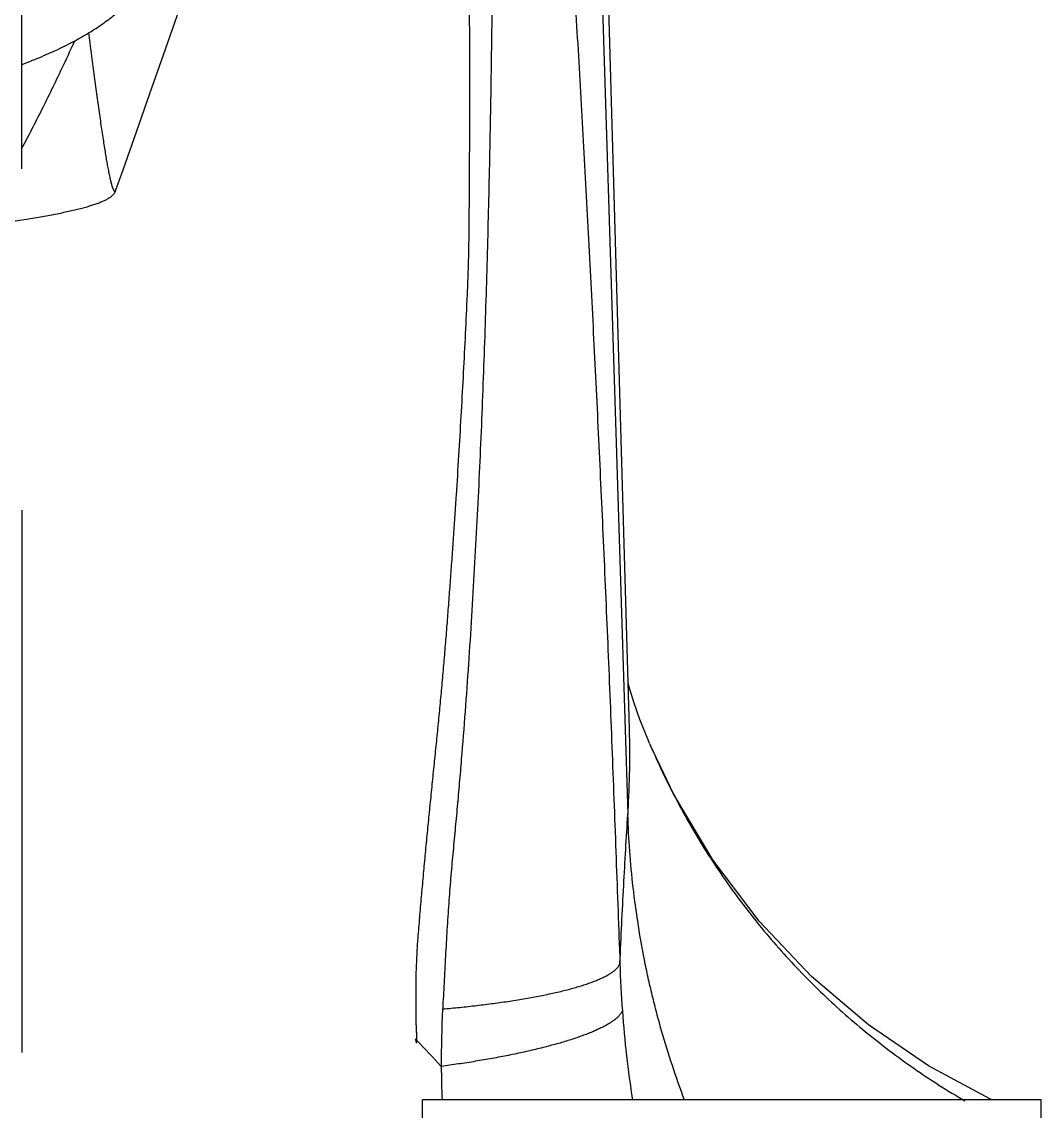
# Model space of a CAD drawing. Header units: millimetres. Extents: x 601 to 1195, y -13 to 407.
# Drawn here: x 1044.39 to 1064.99, y 214.59 to 236.6 of the extents above; entities that cross this region are included whole.
import ezdxf

# ---------------------------------------------------------------- set-up
doc = ezdxf.new("R2010")
doc.units = ezdxf.units.MM
doc.header["$LTSCALE"] = 0.1
doc.layers.add('02___PRT_ALL_AXES', color=7, linetype='Continuous')
doc.layers.add('DEF_LAYER_ASSEM_MEMBER', color=7, linetype='Continuous')

msp = doc.modelspace()

# ---------------------------------------------------------------- linework, layer by layer
at = {"color": 7, "linetype": 'Continuous'}
for p, q in [((1055.396, 260.286), (1056.637, 220.582)), ((1046.292, 233.2), (1046.437, 233.606)), ((1046.28, 233.165), (1046.278, 233.161)), ((1046.28, 233.165), (1046.292, 233.199)), ((1056.67, 222.313), (1056.548, 226.52)), ((1056.883, 222.505), (1056.767, 222.835)), ((1057.047, 222.089), (1056.883, 222.505)), ((1057.078, 222.015), (1057.047, 222.089)), ((1057.078, 222.015), (1057.089, 221.989)), ((1052.358, 217.35), (1052.39, 217.946)), ((1052.39, 217.946), (1052.394, 218.038)), ((1052.374, 216.02), (1052.346, 216.05)), ((1052.491, 191.82), (1052.491, 214.82)), ((1064.991, 214.82), (1052.491, 214.82)), ((1064.991, 191.82), (1064.991, 214.82))]:
    msp.add_line(p, q, dxfattribs=at)
for points in [[(1056.548, 226.52), (1056.406, 231.455), (1056.259, 236.632), (1056.107, 242.056), (1055.95, 247.733)], [(1046.437, 233.606), (1046.708, 234.371), (1046.981, 235.147), (1047.255, 235.931), (1047.53, 236.718), (1047.803, 237.498), (1048.073, 238.257), (1048.339, 238.991)], [(1056.767, 222.835), (1056.681, 223.113), (1056.643, 223.251)], [(1064.002, 214.82), (1063.952, 214.84), (1062.716, 215.505), (1061.502, 216.331), (1060.347, 217.312), (1059.289, 218.43), (1058.355, 219.664), (1057.567, 220.984), (1057.089, 221.989)]]:
    msp.add_lwpolyline(points, dxfattribs=at)
for centre, radius, start, end in [((1001.042, 256.534), 48.849, 334.6896, 335.4125), ((1038.649, 250.709), 16.04, 290.9762, 292.3119), ((764.612, 235.327), 288.833, 359.38131, 359.82652), ((1078.419, 218.203), 21.95, 181.6304, 184.1509), ((1072.522, 215.592), 19.655, 176.9012, 180.2848), ((1079.526, 218.307), 23.061, 184.2097, 188.7004), ((1007.072, 173.03), 62.453, 42.83832, 43.50006), ((1073.236, 215.683), 20.37, 180.5317, 182.4308)]:
    msp.add_arc(centre, radius, start, end, dxfattribs=at)
for points, knots in [([(1054.786, 248.482), (1054.83, 247.937), (1054.916, 246.83), (1055.041, 245.146), (1055.164, 243.413), (1055.285, 241.634), (1055.403, 239.807), (1055.519, 237.934), (1055.633, 236.016), (1055.743, 234.057), (1055.851, 232.068), (1055.954, 230.055), (1056.053, 228.024), (1056.147, 225.973), (1056.237, 223.902), (1056.308, 222.163), (1056.361, 220.76), (1056.413, 219.347), (1056.452, 218.286), (1056.478, 217.579)], [0, 0, 0, 0, 0.053001, 0.107585, 0.163702, 0.221335, 0.280477, 0.341108, 0.403218, 0.466744, 0.53125, 0.596344, 0.662042, 0.728362, 0.795313, 0.862982, 0.897105, 0.931356, 1, 1, 1, 1]), ([(1053.899, 246.579), (1053.898, 246.02), (1053.899, 245.18), (1053.902, 244.055), (1053.905, 243.202), (1053.908, 242.342), (1053.911, 241.472), (1053.912, 240.594), (1053.911, 239.706), (1053.907, 238.809), (1053.899, 237.593), (1053.882, 236.053), (1053.856, 234.499), (1053.829, 233.24), (1053.806, 232.285), (1053.78, 231.326), (1053.75, 230.364), (1053.716, 229.401), (1053.678, 228.439), (1053.636, 227.476), (1053.588, 226.512), (1053.536, 225.549), (1053.48, 224.586), (1053.418, 223.622), (1053.35, 222.661), (1053.287, 221.86), (1053.233, 221.222), (1053.191, 220.743), (1053.145, 220.264), (1053.108, 219.863), (1053.078, 219.538), (1053.057, 219.29), (1053.036, 219.038), (1053.017, 218.781), (1052.999, 218.52), (1052.983, 218.255), (1052.967, 217.987), (1052.947, 217.629), (1052.928, 217.271), (1052.91, 216.917), (1052.9, 216.742), (1052.896, 216.655)], [0, 0, 0, 0, 0.055928, 0.084163, 0.112627, 0.141355, 0.170368, 0.199684, 0.229321, 0.259291, 0.289579, 0.351025, 0.413552, 0.445244, 0.477161, 0.509229, 0.54137, 0.573524, 0.605686, 0.637866, 0.670061, 0.702271, 0.734492, 0.766717, 0.798919, 0.831064, 0.847105, 0.863121, 0.879138, 0.895308, 0.903507, 0.911812, 0.920247, 0.928834, 0.937586, 0.946468, 0.955438, 0.964448, 0.982412, 0.991276, 1, 1, 1, 1]), ([(1053.444, 234.452), (1053.445, 234.698), (1053.446, 235.186), (1053.445, 235.917), (1053.441, 236.641), (1053.435, 237.358), (1053.427, 238.07), (1053.418, 238.774), (1053.406, 239.472), (1053.396, 239.934), (1053.391, 240.165)], [0, 0, 0, 0, 0.128884, 0.256725, 0.38348, 0.509113, 0.633595, 0.756902, 0.879032, 1, 1, 1, 1]), ([(1044.739, 235.87), (1044.804, 235.897), (1044.932, 235.952), (1045.118, 236.037), (1045.296, 236.124), (1045.465, 236.212), (1045.625, 236.3), (1045.777, 236.39), (1045.919, 236.481), (1046.053, 236.573), (1046.177, 236.666), (1046.293, 236.759), (1046.399, 236.853), (1046.495, 236.948), (1046.583, 237.043), (1046.685, 237.169), (1046.752, 237.268), (1046.79, 237.335)], [0, 0, 0, 0, 0.082776, 0.162757, 0.239937, 0.314314, 0.38589, 0.454674, 0.520683, 0.583941, 0.644485, 0.702383, 0.75772, 0.810595, 0.861121, 0.909433, 1, 1, 1, 1]), ([(1045.737, 236.379), (1045.756, 236.237), (1045.793, 235.956), (1045.847, 235.544), (1045.901, 235.149), (1045.944, 234.833), (1045.978, 234.594), (1046.003, 234.426), (1046.027, 234.267), (1046.05, 234.117), (1046.072, 233.977), (1046.094, 233.847), (1046.114, 233.729), (1046.128, 233.654), (1046.135, 233.618)], [0, 0, 0, 0, 0.154079, 0.303981, 0.447582, 0.582784, 0.6466, 0.707558, 0.765405, 0.819891, 0.870765, 0.917793, 0.960879, 1, 1, 1, 1]), ([(1044.393, 234.038), (1044.462, 234.167), (1044.599, 234.427), (1044.801, 234.825), (1045.002, 235.234), (1045.135, 235.51), (1045.201, 235.65)], [0, 0, 0, 0, 0.24224, 0.489799, 0.742461, 1, 1, 1, 1]), ([(1046.135, 233.618), (1046.139, 233.599), (1046.146, 233.562), (1046.157, 233.509), (1046.167, 233.46), (1046.178, 233.414), (1046.187, 233.373), (1046.197, 233.335), (1046.206, 233.301), (1046.215, 233.271), (1046.223, 233.249), (1046.229, 233.233), (1046.233, 233.223), (1046.237, 233.213), (1046.241, 233.205), (1046.245, 233.197), (1046.249, 233.191), (1046.253, 233.185), (1046.256, 233.181), (1046.26, 233.177), (1046.264, 233.175), (1046.267, 233.173), (1046.269, 233.173), (1046.271, 233.173), (1046.273, 233.173), (1046.275, 233.174), (1046.277, 233.175), (1046.278, 233.175)], [0, 0, 0, 0, 0.12067, 0.233599, 0.33873, 0.435951, 0.525149, 0.606246, 0.679257, 0.74422, 0.801181, 0.826674, 0.850181, 0.871715, 0.89129, 0.908929, 0.924667, 0.938554, 0.950665, 0.961123, 0.970122, 0.977972, 0.981616, 0.985162, 0.988692, 0.992291, 1, 1, 1, 1]), ([(1045.894, 232.918), (1045.908, 232.923), (1045.935, 232.933), (1045.973, 232.948), (1046.01, 232.963), (1046.044, 232.978), (1046.076, 232.993), (1046.106, 233.008), (1046.133, 233.023), (1046.158, 233.038), (1046.181, 233.053), (1046.201, 233.068), (1046.219, 233.084), (1046.235, 233.099), (1046.249, 233.114), (1046.261, 233.129), (1046.271, 233.145), (1046.276, 233.155), (1046.278, 233.161)], [0, 0, 0, 0, 0.094254, 0.183825, 0.268769, 0.349147, 0.42503, 0.496495, 0.563631, 0.626542, 0.685349, 0.74021, 0.791323, 0.838913, 0.883244, 0.924622, 0.963403, 1, 1, 1, 1]), ([(1046.278, 233.175), (1046.279, 233.176), (1046.281, 233.178), (1046.283, 233.181), (1046.286, 233.185), (1046.289, 233.191), (1046.291, 233.197), (1046.292, 233.2)], [0, 0, 0, 0, 0.183447, 0.289795, 0.407196, 0.678037, 1, 1, 1, 1]), ([(1043.545, 232.483), (1043.678, 232.499), (1043.873, 232.523), (1044.128, 232.558), (1044.308, 232.584), (1044.481, 232.61), (1044.647, 232.636), (1044.806, 232.663), (1044.957, 232.69), (1045.101, 232.718), (1045.237, 232.746), (1045.366, 232.774), (1045.488, 232.802), (1045.601, 232.83), (1045.707, 232.859), (1045.803, 232.888), (1045.865, 232.908), (1045.894, 232.918)], [0, 0, 0, 0, 0.167327, 0.246489, 0.322659, 0.395843, 0.466049, 0.533277, 0.597513, 0.658741, 0.716946, 0.772116, 0.824228, 0.87319, 0.918881, 0.961186, 1, 1, 1, 1]), ([(1053.392, 230.981), (1053.396, 231.084), (1053.405, 231.289), (1053.416, 231.597), (1053.424, 231.903), (1053.428, 232.106), (1053.429, 232.208)], [0, 0, 0, 0, 0.251734, 0.502322, 0.751748, 1, 1, 1, 1]), ([(1052.394, 218.038), (1052.406, 218.176), (1052.429, 218.453), (1052.464, 218.868), (1052.501, 219.283), (1052.533, 219.628), (1052.559, 219.904), (1052.578, 220.111), (1052.599, 220.317), (1052.626, 220.592), (1052.66, 220.936), (1052.702, 221.348), (1052.744, 221.759), (1052.785, 222.169), (1052.826, 222.579), (1052.865, 222.988), (1052.902, 223.396), (1052.937, 223.803), (1052.971, 224.21), (1053.003, 224.616), (1053.033, 225.021), (1053.063, 225.425), (1053.092, 225.828), (1053.12, 226.23), (1053.148, 226.632), (1053.183, 227.165), (1053.224, 227.829), (1053.271, 228.623), (1053.314, 229.413), (1053.355, 230.198), (1053.38, 230.72), (1053.392, 230.981)], [0, 0, 0, 0, 0.032082, 0.064164, 0.096234, 0.12828, 0.14429, 0.16029, 0.176279, 0.192256, 0.224175, 0.256046, 0.287866, 0.319633, 0.351342, 0.382987, 0.414562, 0.446064, 0.477493, 0.508849, 0.540131, 0.571341, 0.602478, 0.63354, 0.664526, 0.695434, 0.757015, 0.818273, 0.879197, 0.939776, 1, 1, 1, 1]), ([(1056.638, 220.582), (1056.648, 220.733), (1056.663, 221.03), (1056.677, 221.469), (1056.679, 221.896), (1056.674, 222.175), (1056.67, 222.313)], [0, 0, 0, 0, 0.261827, 0.515256, 0.76106, 1, 1, 1, 1]), ([(1057.089, 221.99), (1057.169, 221.803), (1057.336, 221.433), (1057.609, 220.888), (1057.904, 220.354), (1058.22, 219.832), (1058.556, 219.323), (1058.913, 218.828), (1059.289, 218.348), (1059.684, 217.882), (1060.097, 217.433), (1060.527, 217.001), (1060.975, 216.586), (1061.44, 216.189), (1061.919, 215.811), (1062.414, 215.453), (1062.923, 215.115), (1063.271, 214.903), (1063.447, 214.801)], [0, 0, 0, 0, 0.062436, 0.124881, 0.187335, 0.249796, 0.312265, 0.374742, 0.437227, 0.499721, 0.562223, 0.624733, 0.687252, 0.749783, 0.812324, 0.874875, 0.937434, 1, 1, 1, 1]), ([(1056.478, 217.578), (1056.49, 217.843), (1056.514, 218.364), (1056.553, 219.131), (1056.594, 219.867), (1056.623, 220.348), (1056.638, 220.583)], [0, 0, 0, 0, 0.264954, 0.519913, 0.764917, 1, 1, 1, 1]), ([(1057.784, 214.815), (1057.697, 215.045), (1057.533, 215.509), (1057.351, 216.097), (1057.22, 216.572), (1057.13, 216.93), (1057.047, 217.289), (1056.946, 217.771), (1056.839, 218.377), (1056.74, 219.109), (1056.671, 219.844), (1056.646, 220.336), (1056.638, 220.582)], [0, 0, 0, 0, 0.125031, 0.250041, 0.312544, 0.375044, 0.437544, 0.500044, 0.625036, 0.750028, 0.875017, 1, 1, 1, 1]), ([(1052.896, 216.655), (1053.011, 216.665), (1053.242, 216.686), (1053.585, 216.724), (1053.922, 216.766), (1054.197, 216.805), (1054.412, 216.838), (1054.568, 216.865), (1054.72, 216.892), (1054.868, 216.92), (1055.011, 216.949), (1055.149, 216.979), (1055.281, 217.01), (1055.407, 217.041), (1055.527, 217.073), (1055.641, 217.106), (1055.748, 217.139), (1055.847, 217.172), (1055.94, 217.206), (1056.026, 217.24), (1056.104, 217.274), (1056.175, 217.309), (1056.229, 217.338), (1056.269, 217.361), (1056.296, 217.378), (1056.321, 217.395), (1056.344, 217.412), (1056.365, 217.429), (1056.385, 217.446), (1056.403, 217.463), (1056.419, 217.48), (1056.433, 217.497), (1056.446, 217.513), (1056.456, 217.53), (1056.465, 217.546), (1056.473, 217.562), (1056.476, 217.573), (1056.478, 217.579)], [0, 0, 0, 0, 0.092232, 0.183937, 0.274234, 0.362246, 0.405125, 0.447113, 0.488108, 0.528007, 0.566708, 0.60411, 0.640113, 0.674619, 0.707542, 0.738836, 0.768468, 0.796403, 0.822609, 0.84706, 0.869729, 0.890599, 0.909669, 0.918547, 0.926997, 0.935031, 0.942658, 0.94989, 0.95674, 0.963224, 0.969356, 0.975156, 0.980645, 0.985845, 0.990784, 0.995491, 1, 1, 1, 1]), ([(1052.374, 216.02), (1052.374, 216.027), (1052.374, 216.038), (1052.374, 216.052), (1052.374, 216.062), (1052.374, 216.072), (1052.374, 216.083), (1052.374, 216.093), (1052.373, 216.107), (1052.373, 216.124), (1052.372, 216.152), (1052.37, 216.187), (1052.368, 216.228), (1052.367, 216.263), (1052.366, 216.29), (1052.364, 216.318), (1052.363, 216.352), (1052.362, 216.394), (1052.361, 216.435), (1052.36, 216.477), (1052.359, 216.532), (1052.358, 216.602), (1052.358, 216.685), (1052.358, 216.768), (1052.357, 216.879), (1052.358, 216.99), (1052.358, 217.101), (1052.358, 217.184), (1052.358, 217.267), (1052.358, 217.322), (1052.358, 217.35)], [0, 0, 0, 0, 0.015651, 0.023474, 0.031294, 0.039112, 0.046928, 0.054741, 0.062553, 0.078174, 0.093789, 0.125009, 0.156218, 0.187425, 0.20303, 0.218637, 0.249857, 0.281083, 0.312317, 0.343557, 0.374802, 0.437309, 0.499828, 0.562353, 0.624879, 0.749931, 0.812454, 0.874975, 0.93749, 1, 1, 1, 1]), ([(1056.527, 216.614), (1056.522, 216.602), (1056.513, 216.585), (1056.498, 216.562), (1056.485, 216.544), (1056.47, 216.526), (1056.454, 216.508), (1056.435, 216.49), (1056.415, 216.471), (1056.394, 216.452), (1056.361, 216.427), (1056.316, 216.395), (1056.256, 216.356), (1056.189, 216.318), (1056.114, 216.279), (1056.032, 216.239), (1055.943, 216.2), (1055.846, 216.161), (1055.743, 216.121), (1055.634, 216.082), (1055.517, 216.043), (1055.395, 216.004), (1055.266, 215.966), (1055.132, 215.929), (1054.992, 215.892), (1054.847, 215.855), (1054.698, 215.819), (1054.491, 215.772), (1054.223, 215.716), (1053.894, 215.654), (1053.556, 215.596), (1053.213, 215.542), (1052.983, 215.51), (1052.867, 215.494)], [0, 0, 0, 0, 0.009953, 0.015321, 0.020979, 0.026946, 0.033238, 0.039872, 0.04686, 0.054216, 0.061949, 0.078588, 0.096848, 0.11679, 0.138455, 0.161834, 0.186904, 0.213635, 0.241996, 0.271952, 0.303467, 0.336505, 0.371016, 0.406915, 0.444107, 0.482494, 0.521978, 0.562461, 0.646028, 0.732394, 0.820736, 0.910218, 1, 1, 1, 1]), ([(1052.346, 216.05), (1052.346, 216.048), (1052.345, 216.045), (1052.345, 216.04), (1052.346, 216.036), (1052.347, 216.033), (1052.349, 216.031), (1052.351, 216.027), (1052.354, 216.024), (1052.358, 216.021), (1052.36, 216.02), (1052.361, 216.019)], [0, 0, 0, 0, 0.127569, 0.256028, 0.383528, 0.446354, 0.508326, 0.631048, 0.754087, 0.877573, 1, 1, 1, 1]), ([(1052.361, 216.019), (1052.36, 216.017), (1052.358, 216.014), (1052.356, 216.009), (1052.355, 216.006), (1052.354, 216.002), (1052.354, 215.999), (1052.355, 215.995), (1052.356, 215.991), (1052.358, 215.987), (1052.36, 215.983), (1052.362, 215.981), (1052.364, 215.979), (1052.365, 215.978), (1052.366, 215.978), (1052.367, 215.977), (1052.368, 215.977), (1052.369, 215.978), (1052.37, 215.978), (1052.37, 215.979), (1052.371, 215.98), (1052.372, 215.982), (1052.372, 215.983), (1052.372, 215.983)], [0, 0, 0, 0, 0.126907, 0.190305, 0.253399, 0.316666, 0.381358, 0.449588, 0.523706, 0.601653, 0.678375, 0.74859, 0.779749, 0.807605, 0.831925, 0.852937, 0.871761, 0.881108, 0.890866, 0.912566, 0.938021, 0.967302, 1, 1, 1, 1]), ([(1052.372, 215.983), (1052.372, 215.984), (1052.373, 215.986), (1052.373, 215.989), (1052.374, 215.994), (1052.374, 215.999), (1052.374, 216.005), (1052.374, 216.012), (1052.374, 216.018), (1052.374, 216.02)], [0, 0, 0, 0, 0.068036, 0.14042, 0.28804, 0.424716, 0.548689, 0.775016, 1, 1, 1, 1])]:
    msp.add_open_spline(points, degree=3, knots=knots, dxfattribs=at)
at = {"layer": '02___PRT_ALL_AXES', "color": 7, "linetype": 'Continuous'}
msp.add_line((1044.391, 226.73), (1044.391, 215.772), dxfattribs=at)
at = {"layer": 'DEF_LAYER_ASSEM_MEMBER', "color": 7, "linetype": 'Continuous'}
msp.add_line((1044.391, 233.628), (1044.391, 237.96), dxfattribs=at)

doc.saveas('drawing.dxf')
